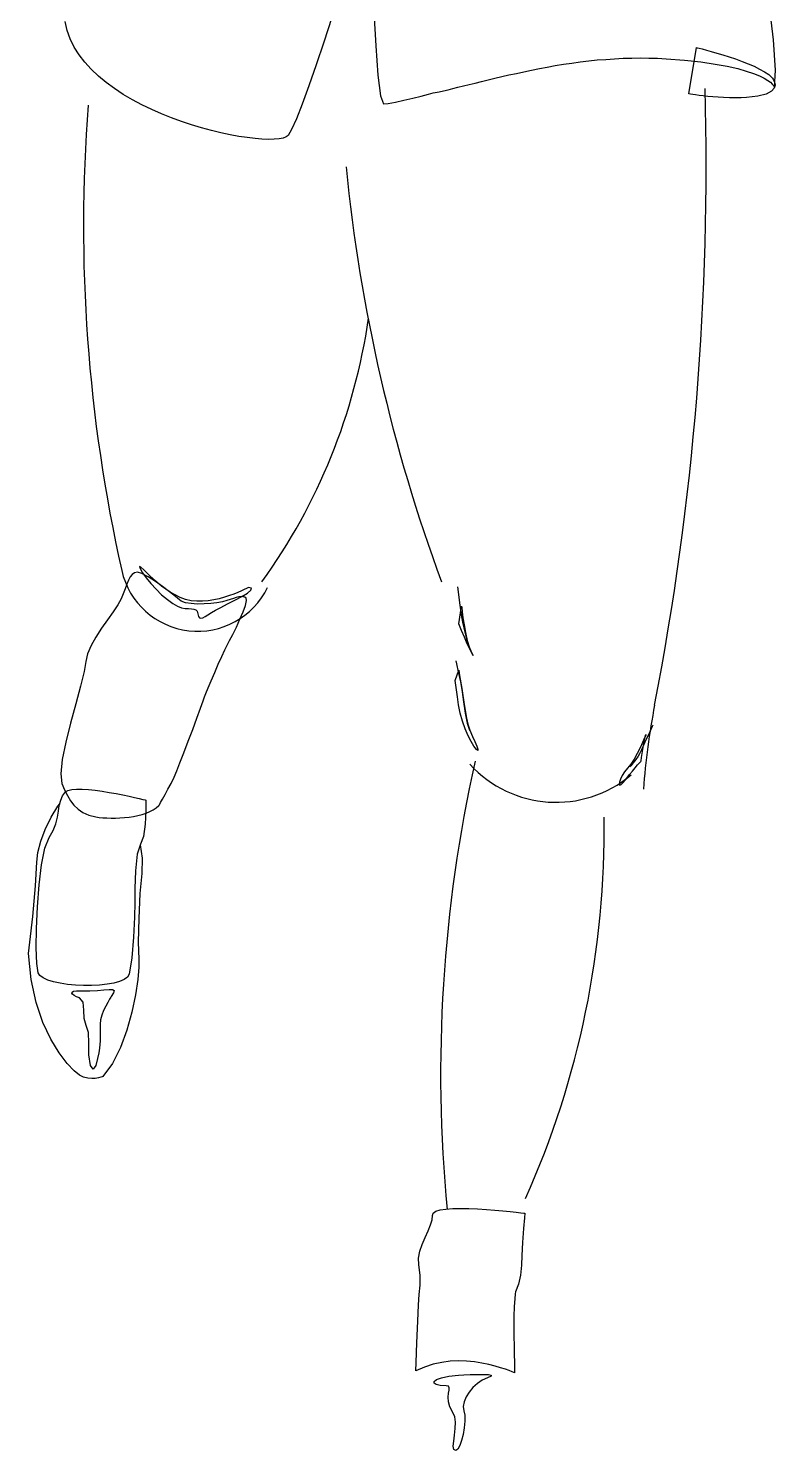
# Model space of a CAD drawing. Header units: millimetres. Extents: x -1587.26 to -1586.5, y 1846.62 to 1848.37.
# Drawn here: x -1587.145 to -1586.723, y 1846.622 to 1847.425 of the extents above; entities that cross this region are included whole.
import ezdxf

# ---------------------------------------------------------------- set-up
doc = ezdxf.new("R2010")
doc.units = ezdxf.units.MM
doc.header["$LTSCALE"] = 10
doc.layers.add('Humanos', color=2, linetype='Continuous')

msp = doc.modelspace()

# ---------------------------------------------------------------- linework, layer by layer
at = {"layer": 'Humanos'}
for points in [[(-1586.95004, 1847.43398), (-1586.94891, 1847.41503), (-1586.94779, 1847.39834), (-1586.94628, 1847.3867), (-1586.9446, 1847.3822), (-1586.94197, 1847.38239), (-1586.93784, 1847.38314), (-1586.93315, 1847.38426), (-1586.92809, 1847.38539), (-1586.92339, 1847.38652), (-1586.91927, 1847.38764), (-1586.91665, 1847.38839), (-1586.91552, 1847.38858), (-1586.91326, 1847.38895), (-1586.91083, 1847.38951), (-1586.9082, 1847.39008), (-1586.90557, 1847.39083), (-1586.90257, 1847.39158), (-1586.89938, 1847.39233), (-1586.8962, 1847.39308), (-1586.89281, 1847.39383), (-1586.88926, 1847.39477), (-1586.8855, 1847.39571), (-1586.88175, 1847.39665), (-1586.87782, 1847.39758), (-1586.87388, 1847.39852), (-1586.86956, 1847.39927), (-1586.86544, 1847.40021), (-1586.86112, 1847.40115), (-1586.85661, 1847.40209), (-1586.85212, 1847.40284), (-1586.84761, 1847.40378), (-1586.84292, 1847.40452), (-1586.83823, 1847.40509), (-1586.83354, 1847.40584), (-1586.82866, 1847.4064), (-1586.82397, 1847.40697), (-1586.81909, 1847.40734), (-1586.81422, 1847.40771), (-1586.80934, 1847.40791), (-1586.80446, 1847.40809), (-1586.79959, 1847.40827), (-1586.79471, 1847.40809), (-1586.78983, 1847.40809), (-1586.78496, 1847.40771), (-1586.77463, 1847.40678), (-1586.76544, 1847.40584), (-1586.75737, 1847.40452), (-1586.75062, 1847.4034), (-1586.74462, 1847.40209), (-1586.73974, 1847.40059), (-1586.73561, 1847.39927), (-1586.73224, 1847.39796), (-1586.72961, 1847.39665), (-1586.72754, 1847.39533), (-1586.72605, 1847.39439), (-1586.72511, 1847.39327), (-1586.72436, 1847.39252), (-1586.72398, 1847.39196), (-1586.72379, 1847.39158), (-1586.72379, 1847.3914), (-1586.72323, 1847.40115), (-1586.72436, 1847.41841), (-1586.72698, 1847.44055)], [(-1586.97386, 1847.43098), (-1586.97836, 1847.4171), (-1586.98268, 1847.40415), (-1586.98681, 1847.39233), (-1586.99056, 1847.38201), (-1586.99375, 1847.37376), (-1586.99656, 1847.36776), (-1586.99844, 1847.36438), (-1586.99956, 1847.36363), (-1587.00125, 1847.36288), (-1587.0035, 1847.3625), (-1587.00632, 1847.36231), (-1587.00951, 1847.36213), (-1587.01326, 1847.36231), (-1587.0172, 1847.36269), (-1587.0217, 1847.36325), (-1587.02639, 1847.36381), (-1587.03127, 1847.36475), (-1587.03652, 1847.36588), (-1587.04177, 1847.3672), (-1587.0474, 1847.36869), (-1587.05303, 1847.37038), (-1587.05866, 1847.37226), (-1587.06428, 1847.37432), (-1587.06992, 1847.37657), (-1587.07554, 1847.37902), (-1587.08117, 1847.38164), (-1587.08643, 1847.38445), (-1587.09168, 1847.38745), (-1587.09656, 1847.39083), (-1587.10124, 1847.39421), (-1587.10556, 1847.39778), (-1587.10968, 1847.40171), (-1587.11325, 1847.40565), (-1587.11644, 1847.40997), (-1587.11925, 1847.41428), (-1587.1215, 1847.41897), (-1587.12319, 1847.42366), (-1587.12432, 1847.42873)], [(-1586.72529, 1847.39702), (-1586.72492, 1847.39665), (-1586.72436, 1847.39571), (-1586.72379, 1847.39439), (-1586.72342, 1847.3927), (-1586.72398, 1847.39102), (-1586.72548, 1847.38933), (-1586.72848, 1847.38764), (-1586.73318, 1847.38652), (-1586.73637, 1847.38614), (-1586.73956, 1847.38576), (-1586.74274, 1847.38558), (-1586.74612, 1847.38558), (-1586.74931, 1847.38558), (-1586.75268, 1847.38576), (-1586.75569, 1847.38596), (-1586.75869, 1847.38614), (-1586.7615, 1847.38633), (-1586.76413, 1847.3867), (-1586.76638, 1847.38689), (-1586.76845, 1847.38727), (-1586.76995, 1847.38745), (-1586.77126, 1847.38764), (-1586.77201, 1847.38783), (-1586.7722, 1847.38783), (-1586.76788, 1847.41409), (-1586.76751, 1847.41391), (-1586.76638, 1847.41372), (-1586.76469, 1847.41335), (-1586.76225, 1847.41259), (-1586.75962, 1847.41184), (-1586.75643, 1847.4109), (-1586.75306, 1847.40997), (-1586.74949, 1847.40884), (-1586.74593, 1847.40753), (-1586.74218, 1847.40621), (-1586.73861, 1847.40472), (-1586.73524, 1847.4034), (-1586.73224, 1847.40171), (-1586.72942, 1847.40021), (-1586.72698, 1847.39871), (-1586.72529, 1847.39702)], [(-1587.05884, 1847.10136), (-1587.05978, 1847.10211), (-1587.06203, 1847.10398), (-1587.06541, 1847.10661), (-1587.06935, 1847.10962), (-1587.07348, 1847.11243), (-1587.0776, 1847.11506), (-1587.08117, 1847.11693), (-1587.08361, 1847.11768), (-1587.0853, 1847.11731), (-1587.08661, 1847.11637), (-1587.08773, 1847.11506), (-1587.08868, 1847.11318), (-1587.08962, 1847.11093), (-1587.09055, 1847.1083), (-1587.09168, 1847.10549), (-1587.09281, 1847.10268), (-1587.09468, 1847.09929), (-1587.0973, 1847.09536), (-1587.10049, 1847.09086), (-1587.10387, 1847.08617), (-1587.10706, 1847.0811), (-1587.10968, 1847.07622), (-1587.11175, 1847.07153), (-1587.11269, 1847.06722), (-1587.11363, 1847.06159), (-1587.11569, 1847.05334), (-1587.11831, 1847.04339), (-1587.12132, 1847.03251), (-1587.12395, 1847.02163), (-1587.12601, 1847.01187), (-1587.12676, 1847.00381), (-1587.1262, 1846.99837), (-1587.12469, 1846.9948), (-1587.12301, 1846.99161), (-1587.12132, 1846.98861), (-1587.11944, 1846.98617), (-1587.117, 1846.98392), (-1587.11438, 1846.98204), (-1587.111, 1846.98055), (-1587.10706, 1846.97961), (-1587.10519, 1846.97923), (-1587.10312, 1846.97904), (-1587.10087, 1846.97904), (-1587.09843, 1846.97886), (-1587.09599, 1846.97886), (-1587.09355, 1846.97904), (-1587.09092, 1846.97923), (-1587.0883, 1846.97942), (-1587.08586, 1846.97979), (-1587.08342, 1846.98035), (-1587.08098, 1846.98092), (-1587.07873, 1846.98167), (-1587.07667, 1846.98261), (-1587.07479, 1846.98354), (-1587.0731, 1846.98467), (-1587.0716, 1846.98599), (-1587.07122, 1846.98636), (-1587.07048, 1846.98767), (-1587.06935, 1846.98955), (-1587.06785, 1846.99217), (-1587.06635, 1846.99518), (-1587.06448, 1846.99837), (-1587.06279, 1847.00193), (-1587.06129, 1847.00549), (-1587.0596, 1847.01), (-1587.05734, 1847.01562), (-1587.05491, 1847.02219), (-1587.05228, 1847.02894), (-1587.05003, 1847.03532), (-1587.04797, 1847.04095), (-1587.04646, 1847.04508), (-1587.04572, 1847.04733), (-1587.04496, 1847.04921), (-1587.04365, 1847.0524), (-1587.04196, 1847.05633), (-1587.0399, 1847.06103), (-1587.03802, 1847.06572), (-1587.03596, 1847.07003), (-1587.03427, 1847.07378), (-1587.03296, 1847.07641), (-1587.03164, 1847.07904), (-1587.02977, 1847.0826), (-1587.0277, 1847.08673), (-1587.02583, 1847.09123), (-1587.02395, 1847.09536), (-1587.02264, 1847.09892), (-1587.02208, 1847.10174), (-1587.02226, 1847.10305), (-1587.02301, 1847.10361), (-1587.02395, 1847.1038), (-1587.02508, 1847.10398), (-1587.02639, 1847.1038), (-1587.02789, 1847.10342), (-1587.02939, 1847.10286), (-1587.03127, 1847.1023), (-1587.03314, 1847.10174), (-1587.03558, 1847.10099), (-1587.03877, 1847.10042), (-1587.04215, 1847.10005), (-1587.0459, 1847.09986), (-1587.04984, 1847.09967), (-1587.05322, 1847.10005), (-1587.05641, 1847.10042), (-1587.05884, 1847.10136)], [(-1587.02114, 1847.10905), (-1587.02132, 1847.10886), (-1587.02208, 1847.10849), (-1587.02339, 1847.10793), (-1587.02489, 1847.10717), (-1587.02696, 1847.10623), (-1587.02921, 1847.1053), (-1587.03164, 1847.10455), (-1587.03446, 1847.10361), (-1587.03746, 1847.10268), (-1587.04046, 1847.10211), (-1587.04365, 1847.10155), (-1587.04684, 1847.10136), (-1587.05003, 1847.10136), (-1587.05322, 1847.10155), (-1587.05641, 1847.1023), (-1587.05941, 1847.10342), (-1587.06504, 1847.10643), (-1587.06992, 1847.1098), (-1587.07404, 1847.11318), (-1587.07742, 1847.11637), (-1587.08005, 1847.11899), (-1587.08173, 1847.1205), (-1587.08248, 1847.12087), (-1587.08211, 1847.11975), (-1587.08079, 1847.11731), (-1587.07873, 1847.11449), (-1587.0761, 1847.1113), (-1587.0731, 1847.10811), (-1587.06992, 1847.10493), (-1587.06654, 1847.1023), (-1587.06354, 1847.10005), (-1587.06091, 1847.09855), (-1587.05866, 1847.09761), (-1587.05659, 1847.09723), (-1587.05472, 1847.09723), (-1587.05303, 1847.09704), (-1587.05172, 1847.09686), (-1587.05059, 1847.09648), (-1587.04984, 1847.09573), (-1587.04947, 1847.09423), (-1587.04909, 1847.09273), (-1587.04853, 1847.09198), (-1587.04778, 1847.09179), (-1587.04665, 1847.09198), (-1587.04534, 1847.09273), (-1587.04384, 1847.09367), (-1587.04177, 1847.09498), (-1587.03952, 1847.0963), (-1587.03652, 1847.0978), (-1587.03277, 1847.09986), (-1587.02864, 1847.10192), (-1587.0247, 1847.10398), (-1587.02151, 1847.10587), (-1587.01964, 1847.10755), (-1587.01926, 1847.10868), (-1587.02114, 1847.10905)], [(-1586.90276, 1847.10942), (-1586.90238, 1847.10661), (-1586.90164, 1847.10042), (-1586.9007, 1847.09367), (-1586.89995, 1847.08954), (-1586.89919, 1847.08635), (-1586.89807, 1847.08166), (-1586.89695, 1847.07716), (-1586.896, 1847.07472)], [(-1586.90051, 1847.09855), (-1586.90032, 1847.0978), (-1586.90013, 1847.09536), (-1586.89976, 1847.09198), (-1586.89901, 1847.08804), (-1586.89825, 1847.08372), (-1586.89732, 1847.07922), (-1586.8962, 1847.07547), (-1586.89488, 1847.07228), (-1586.89394, 1847.07059), (-1586.89394, 1847.07059), (-1586.8947, 1847.0719), (-1586.89582, 1847.07435), (-1586.89732, 1847.07734), (-1586.89882, 1847.0811), (-1586.90051, 1847.08485), (-1586.90201, 1847.0886), (-1586.90051, 1847.09855)], [(-1586.90201, 1847.06234), (-1586.90164, 1847.05934), (-1586.90032, 1847.05202), (-1586.89901, 1847.04301), (-1586.89769, 1847.03532), (-1586.89695, 1847.03195), (-1586.89582, 1847.02857), (-1586.89432, 1847.02501), (-1586.89301, 1847.022), (-1586.89188, 1847.01938), (-1586.89131, 1847.01769), (-1586.89131, 1847.01694), (-1586.89207, 1847.0175), (-1586.89357, 1847.01938), (-1586.89507, 1847.022), (-1586.89676, 1847.02538), (-1586.89845, 1847.02932), (-1586.89995, 1847.03364), (-1586.90126, 1847.03814), (-1586.9022, 1847.04283), (-1586.90276, 1847.04733), (-1586.90407, 1847.05652), (-1586.90201, 1847.06234)], [(-1586.9037, 1847.06759), (-1586.90332, 1847.0659), (-1586.90238, 1847.0614), (-1586.90108, 1847.05577), (-1586.90013, 1847.05015), (-1586.89938, 1847.04451), (-1586.89845, 1847.03814), (-1586.89732, 1847.03251), (-1586.896, 1847.02857)], [(-1586.79246, 1847.03139), (-1586.79283, 1847.03063), (-1586.79359, 1847.02894), (-1586.79471, 1847.02632), (-1586.79621, 1847.02332), (-1586.79771, 1847.02032), (-1586.79902, 1847.01731), (-1586.80015, 1847.01506), (-1586.8009, 1847.01375), (-1586.80221, 1847.01187), (-1586.80372, 1847.01), (-1586.80503, 1847.00831), (-1586.80559, 1847.00775)], [(-1586.7964, 1847.02613), (-1586.79658, 1847.02557), (-1586.79734, 1847.02388), (-1586.79846, 1847.02144), (-1586.79977, 1847.01844), (-1586.80146, 1847.01525), (-1586.80315, 1847.01206), (-1586.80503, 1847.00924), (-1586.8069, 1847.00699), (-1586.80859, 1847.00493), (-1586.8099, 1847.00286), (-1586.81084, 1847.00081), (-1586.81141, 1846.99911), (-1586.81159, 1846.99799), (-1586.81122, 1846.99743), (-1586.81046, 1846.9978), (-1586.80916, 1846.99911), (-1586.80747, 1847.00118), (-1586.80578, 1847.00343), (-1586.80409, 1847.00531), (-1586.80259, 1847.00718), (-1586.80127, 1847.00887), (-1586.80015, 1847.01), (-1586.7994, 1847.01075), (-1586.79921, 1847.01113), (-1586.79902, 1847.013), (-1586.79827, 1847.0175), (-1586.79734, 1847.02257), (-1586.7964, 1847.02613)], [(-1587.07892, 1846.98898), (-1587.07892, 1846.98298), (-1587.07929, 1846.97548), (-1587.08023, 1846.96853), (-1587.08192, 1846.96404), (-1587.0838, 1846.9584), (-1587.08474, 1846.94903), (-1587.08511, 1846.93908), (-1587.08511, 1846.93121), (-1587.0853, 1846.92295), (-1587.08586, 1846.91151), (-1587.0868, 1846.89987), (-1587.0883, 1846.89068), (-1587.08924, 1846.889), (-1587.09111, 1846.88768), (-1587.09374, 1846.88655), (-1587.09693, 1846.88562), (-1587.10068, 1846.88505), (-1587.10499, 1846.88449), (-1587.1095, 1846.8843), (-1587.114, 1846.8843), (-1587.11851, 1846.88449), (-1587.12301, 1846.88487), (-1587.12732, 1846.88562), (-1587.13107, 1846.88637), (-1587.13426, 1846.88731), (-1587.13689, 1846.88862), (-1587.13876, 1846.88993), (-1587.1397, 1846.89143), (-1587.14046, 1846.89668), (-1587.14083, 1846.9055), (-1587.14064, 1846.91657), (-1587.14008, 1846.92877), (-1587.13914, 1846.94115), (-1587.13783, 1846.9524), (-1587.13595, 1846.96179), (-1587.13352, 1846.96779), (-1587.13126, 1846.97192), (-1587.12976, 1846.97567), (-1587.12882, 1846.97942), (-1587.12826, 1846.9828), (-1587.1277, 1846.98599), (-1587.12694, 1846.98898), (-1587.12582, 1846.99142), (-1587.12413, 1846.99367), (-1587.12282, 1846.99443), (-1587.12057, 1846.99499), (-1587.11794, 1846.99518), (-1587.11475, 1846.99518), (-1587.11119, 1846.99499), (-1587.10744, 1846.99461), (-1587.1035, 1846.99405), (-1587.09955, 1846.9933), (-1587.09562, 1846.99274), (-1587.09186, 1846.99199), (-1587.0883, 1846.99124), (-1587.0853, 1846.99048), (-1587.08267, 1846.98992), (-1587.08061, 1846.98936), (-1587.07929, 1846.98918), (-1587.07892, 1846.98898)], [(-1587.08211, 1846.96366), (-1587.08098, 1846.95615), (-1587.08117, 1846.94753), (-1587.0823, 1846.93627), (-1587.08286, 1846.9222), (-1587.08324, 1846.90869), (-1587.08286, 1846.89913), (-1587.08286, 1846.89462), (-1587.08342, 1846.88768), (-1587.08474, 1846.87905), (-1587.0868, 1846.8693), (-1587.08962, 1846.85916), (-1587.09317, 1846.84922), (-1587.09768, 1846.84022), (-1587.10312, 1846.8329), (-1587.1035, 1846.83272), (-1587.10425, 1846.83252), (-1587.10556, 1846.83215), (-1587.10744, 1846.83178), (-1587.10931, 1846.83178), (-1587.11157, 1846.83196), (-1587.114, 1846.83252), (-1587.11625, 1846.83365), (-1587.11925, 1846.83609), (-1587.12319, 1846.84022), (-1587.12788, 1846.84622), (-1587.13257, 1846.85391), (-1587.13707, 1846.86348), (-1587.14083, 1846.87473), (-1587.14364, 1846.88768), (-1587.14514, 1846.90232), (-1587.14439, 1846.90869), (-1587.14271, 1846.92333), (-1587.1412, 1846.94058), (-1587.14046, 1846.9539), (-1587.13989, 1846.95934), (-1587.1382, 1846.96572), (-1587.13576, 1846.97248), (-1587.13239, 1846.97942), (-1587.12863, 1846.98561), (-1587.12751, 1846.98692), (-1587.12751, 1846.98673)], [(-1587.09843, 1846.87811), (-1587.09862, 1846.87774), (-1587.09937, 1846.87662), (-1587.10031, 1846.87473), (-1587.10143, 1846.87267), (-1587.10274, 1846.87024), (-1587.10368, 1846.86761), (-1587.10443, 1846.86498), (-1587.10462, 1846.86254), (-1587.10462, 1846.85766), (-1587.10462, 1846.85297), (-1587.10499, 1846.84885), (-1587.10537, 1846.84622), (-1587.10612, 1846.84303), (-1587.10706, 1846.83909), (-1587.10856, 1846.83703), (-1587.11006, 1846.83909), (-1587.111, 1846.8451), (-1587.111, 1846.85166), (-1587.11119, 1846.85766), (-1587.1125, 1846.86179), (-1587.11363, 1846.86573), (-1587.11381, 1846.87042), (-1587.11419, 1846.87492), (-1587.11625, 1846.87736), (-1587.11794, 1846.87792), (-1587.11925, 1846.87867), (-1587.12019, 1846.87943), (-1587.12057, 1846.87999), (-1587.12038, 1846.88055), (-1587.11963, 1846.88111), (-1587.11794, 1846.8813), (-1587.1155, 1846.8813), (-1587.11044, 1846.8813), (-1587.10612, 1846.88149), (-1587.10256, 1846.88186), (-1587.09955, 1846.88205), (-1587.09768, 1846.88205), (-1587.09674, 1846.88149), (-1587.09712, 1846.88017), (-1587.09843, 1846.87811)], [(-1586.9264, 1846.66669), (-1586.92621, 1846.67137), (-1586.92584, 1846.68244), (-1586.92527, 1846.69482), (-1586.9249, 1846.70401), (-1586.92452, 1846.70983), (-1586.92396, 1846.71509), (-1586.92396, 1846.72052), (-1586.92471, 1846.72672), (-1586.9249, 1846.73028), (-1586.92415, 1846.73422), (-1586.92283, 1846.73798), (-1586.92114, 1846.74191), (-1586.91946, 1846.74566), (-1586.91814, 1846.74904), (-1586.91721, 1846.75204), (-1586.91702, 1846.75449), (-1586.91665, 1846.7558), (-1586.91514, 1846.75692), (-1586.9127, 1846.75767), (-1586.90951, 1846.75804), (-1586.90557, 1846.75842), (-1586.90108, 1846.75842), (-1586.89638, 1846.75842), (-1586.89151, 1846.75824), (-1586.88644, 1846.75786), (-1586.88175, 1846.75748), (-1586.87725, 1846.75711), (-1586.87312, 1846.75674), (-1586.86975, 1846.75636), (-1586.86712, 1846.75598), (-1586.86544, 1846.7558), (-1586.86487, 1846.7558), (-1586.86506, 1846.75317), (-1586.86562, 1846.74698), (-1586.86618, 1846.7391), (-1586.86656, 1846.73178), (-1586.86674, 1846.72634), (-1586.86731, 1846.72072), (-1586.86843, 1846.71565), (-1586.87013, 1846.71133), (-1586.87031, 1846.71021), (-1586.8705, 1846.7074), (-1586.87088, 1846.70308), (-1586.87106, 1846.69745), (-1586.87106, 1846.68864), (-1586.87088, 1846.67813), (-1586.87069, 1846.66931), (-1586.87069, 1846.66556), (-1586.87106, 1846.66575), (-1586.872, 1846.66613), (-1586.87369, 1846.66687), (-1586.87575, 1846.66762), (-1586.87856, 1846.66837), (-1586.88157, 1846.66931), (-1586.88514, 1846.67025), (-1586.88906, 1846.671), (-1586.89319, 1846.67175), (-1586.89769, 1846.67213), (-1586.9022, 1846.67231), (-1586.90708, 1846.67213), (-1586.91177, 1846.67137), (-1586.91665, 1846.67044), (-1586.92152, 1846.66875), (-1586.9264, 1846.66669)], [(-1586.9022, 1846.66424), (-1586.89919, 1846.66443), (-1586.89563, 1846.66462), (-1586.89169, 1846.66462), (-1586.88813, 1846.66462), (-1586.88532, 1846.66462), (-1586.88382, 1846.66424), (-1586.88382, 1846.66368), (-1586.88587, 1846.66274), (-1586.88888, 1846.66143), (-1586.89151, 1846.65955), (-1586.89413, 1846.6573), (-1586.8962, 1846.65468), (-1586.89789, 1846.65205), (-1586.89901, 1846.64924), (-1586.89957, 1846.64661), (-1586.89919, 1846.64418), (-1586.89863, 1846.64155), (-1586.89863, 1846.63817), (-1586.89901, 1846.63441), (-1586.89957, 1846.63066), (-1586.90051, 1846.62729), (-1586.90144, 1846.62448), (-1586.90257, 1846.62241), (-1586.9037, 1846.62166), (-1586.90483, 1846.62223), (-1586.9052, 1846.6241), (-1586.90501, 1846.62691), (-1586.90445, 1846.63029), (-1586.90407, 1846.63404), (-1586.90389, 1846.6376), (-1586.90426, 1846.64079), (-1586.90539, 1846.64324), (-1586.90726, 1846.64642), (-1586.90802, 1846.64924), (-1586.9082, 1846.65186), (-1586.90802, 1846.65411), (-1586.90764, 1846.6558), (-1586.90764, 1846.65712), (-1586.90802, 1846.65806), (-1586.90933, 1846.65824), (-1586.9127, 1846.65843), (-1586.91496, 1846.65899), (-1586.91608, 1846.65975), (-1586.91608, 1846.66068), (-1586.91476, 1846.66181), (-1586.91195, 1846.66274), (-1586.90782, 1846.66368), (-1586.9022, 1846.66424)]]:
    msp.add_lwpolyline(points, dxfattribs=at)
for centre, radius, start, end in [((-1588.36597, 1847.34683), 1.60356, 349.06516, 1.57553), ((-1586.22642, 1847.31335), 0.88765, 175.60184, 192.67146), ((-1586.0294, 1847.43847), 0.94084, 185.604, 200.28414), ((-1587.28676, 1847.30949), 0.33717, 324.20838, 351.7499), ((-1587.04962, 1847.12827), 0.04391, 192.67146, 334.17092), ((-1586.3874, 1846.96457), 0.41161, 169.06516, 175.73834), ((-1586.10256, 1846.83443), 0.80981, 167.40694, 185.43696), ((-1586.84719, 1847.0536), 0.06584, 222.33647, 310.03904), ((-1587.33055, 1846.97227), 0.51056, 335.92958, 0.79226)]:
    msp.add_arc(centre, radius, start, end, dxfattribs=at)

doc.saveas('drawing.dxf')
